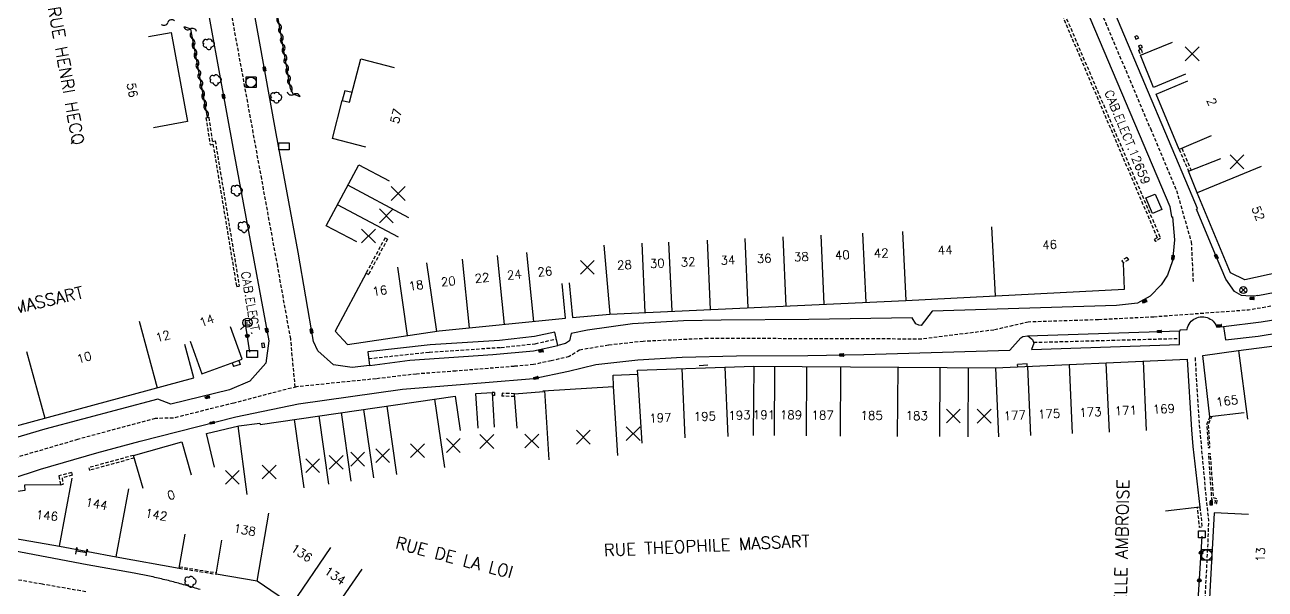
# Model space of a CAD drawing. Header units: millimetres. Extents: x 139999 to 141000, y 129000 to 130000.
# Drawn here: x 140150.3 to 140329.4, y 129575.9 to 129657.5 of the extents above; entities that cross this region are included whole.
import ezdxf
from ezdxf.enums import TextEntityAlignment as Align

# ---------------------------------------------------------------- set-up
doc = ezdxf.new("R2010")
doc.units = ezdxf.units.MM
doc.linetypes.add('DASHED', pattern=[0.75, 0.5, -0.25])
doc.layers.get('0').update_dxf_attribs({"linetype": 'CONTINUOUS'})
for name, color, linetype in [('W0001', 6, 'DASHED'), ('W0008', 7, 'CONTINUOUS'), ('W0100', 7, 'CONTINUOUS'), ('W0105', 7, 'CONTINUOUS'), ('W0112', 1, 'DASHED'), ('W0300', 7, 'CONTINUOUS'), ('W0310', 3, 'CONTINUOUS'), ('W0322', 7, 'CONTINUOUS'), ('W0334', 7, 'CONTINUOUS'), ('W0400', 7, 'CONTINUOUS'), ('W0420', 7, 'CONTINUOUS'), ('W0469', 7, 'CONTINUOUS'), ('W0471', 7, 'CONTINUOUS'), ('w0984', 7, 'CONTINUOUS'), ('W0989', 7, 'CONTINUOUS'), ('W0991', 7, 'CONTINUOUS'), ('W1102', 7, 'CONTINUOUS'), ('w1471', 7, 'CONTINUOUS')]:
    doc.layers.add(name, color=color, linetype=linetype)
doc.styles.get("Standard").update_dxf_attribs({"font": 'romans.shx', "width": 0.85})

# ---------------------------------------------------------------- blocks, each defined once
blk = doc.blocks.new('t322o')
at = {"color": 0, "linetype": 'Continuous'}
for radius in [0.25, 0.15]:
    blk.add_circle((0, 0), radius, dxfattribs=at)
blk = doc.blocks.new('t991o')
at = {"color": 0, "linetype": 'Continuous'}
for p, q in [((-1, 1), (1, -1)), ((-1, -1), (1, 1))]:
    blk.add_line(p, q, dxfattribs=at)
blk = doc.blocks.new('t310o')
at = {"color": 0, "linetype": 'Continuous'}
for centre, start, end in [((-0.5, 0.38), 216.8699, 323.1304), ((0.5, -0.37), 36.8699, 143.1303)]:
    blk.add_arc(centre, 0.625, start, end, dxfattribs=at)
blk = doc.blocks.new('T400')
at = {"color": 0, "linetype": 'ByBlock', "lineweight": -2}
for p, q in [((-0.15, -0.25), (-0.15, 0.3)), ((-0.15, 0.3), (0.15, 0.3)), ((-0.15, 0.15), (0.15, 0.15)), ((-0.15, 0), (0.15, 0)), ((0.15, 0.3), (0.15, -0.25)), ((-0.15, -0.15), (0.15, -0.15)), ((-0.15, -0.25), (-0.15, -0.3)), ((-0.15, -0.3), (0.15, -0.3)), ((0.15, -0.3), (0.15, -0.25))]:
    blk.add_line(p, q, dxfattribs=at)
blk = doc.blocks.new('T420')
for p, q in [((0.75, 0.75), (-0.75, 0.75)), ((-0.75, 0.75), (-0.75, -0.75)), ((0.75, 0.75), (0.75, -0.75)), ((0.75, -0.75), (-0.75, -0.75))]:
    blk.add_line(p, q)
blk.add_ellipse((0, 0), major_axis=(-0.53, 0.53), ratio=1, start_param=3.926991, end_param=10.210176)
blk = doc.blocks.new('T1471')
at = {"color": 0, "linetype": 'Continuous', "flags": 128}
blk.add_lwpolyline([(-0.75, -0.5), (-0.75, 0.5), (0.75, 0.5), (0.75, -0.5), (-0.75, -0.5)], dxfattribs=at)
blk = doc.blocks.new('T300')
for p, q in [((-0.8, 0.51), (-0.86, 0.34)), ((-0.86, 0.34), (-0.86, 0.17)), ((-0.86, 0.17), (-0.74, 0.06)), ((-0.69, 0.63), (-0.8, 0.51)), ((-0.8, -0.06), (-0.74, 0.06)), ((-0.74, 0.06), (-0.69, 0.11)), ((-0.57, 0.69), (-0.69, 0.63)), ((-0.46, 0.69), (-0.57, 0.69)), ((-0.29, 0.63), (-0.46, 0.69)), ((-0.29, 0.63), (-0.17, 0.74)), ((-0.23, 0.57), (-0.29, 0.63)), ((-0.17, 0.74), (-0.06, 0.8)), ((-0.06, 0.8), (0.06, 0.8)), ((0.06, 0.8), (0.23, 0.74)), ((0.23, 0.74), (0.34, 0.63)), ((0.34, 0.63), (0.4, 0.51)), ((0.46, 0.46), (0.34, 0.46)), ((0.4, 0.51), (0.4, 0.46)), ((0.57, 0.4), (0.46, 0.46)), ((0.57, 0.4), (0.69, 0.29)), ((0.69, 0.29), (0.74, 0.17)), ((0.74, 0.06), (0.69, -0.17)), ((0.74, 0.17), (0.74, 0.06)), ((-0.8, -0.17), (-0.8, -0.06)), ((-0.8, -0.23), (-0.8, -0.17)), ((-0.74, -0.34), (-0.8, -0.23)), ((-0.69, -0.4), (-0.74, -0.34)), ((-0.51, -0.46), (-0.69, -0.4)), ((-0.4, -0.46), (-0.51, -0.46)), ((-0.4, -0.46), (-0.34, -0.46)), ((-0.34, -0.46), (-0.34, -0.4)), ((-0.34, -0.51), (-0.34, -0.46)), ((-0.29, -0.63), (-0.34, -0.51)), ((-0.17, -0.74), (-0.29, -0.63)), ((-0.06, -0.8), (-0.17, -0.74)), ((0.06, -0.8), (-0.06, -0.8)), ((0.17, -0.74), (0.06, -0.8)), ((0.23, -0.69), (0.17, -0.74)), ((0.29, -0.46), (0.23, -0.46)), ((0.29, -0.63), (0.23, -0.69)), ((0.46, -0.4), (0.29, -0.46)), ((0.34, -0.51), (0.29, -0.63)), ((0.34, -0.51), (0.34, -0.46)), ((0.57, -0.34), (0.46, -0.4)), ((0.63, -0.29), (0.57, -0.34)), ((0.69, -0.17), (0.63, -0.29))]:
    blk.add_line(p, q)
blk = doc.blocks.new('T471')
for p, q in [((-0.333334, 0.333334), (-0.333334, -0.333334)), ((-0.333334, 0.333334), (0.333334, 0.333334)), ((-0.333334, 0), (0, 0)), ((0.500001, 0.500001), (1.000002, 1.000002)), ((-0.500001, -0.500001), (-1.000002, -1.000002)), ((-0.333334, -0.333334), (0.333334, -0.333334))]:
    blk.add_line(p, q)
blk.add_ellipse((0, 0), major_axis=(0.471405, 0.471405), ratio=1, start_param=5.4977871438, end_param=11.780972451)
blk = doc.blocks.new('t112o')
at = {"color": 0, "linetype": 'Continuous'}
for p, q in [((-0.5, 0.5), (0.5, 0.5)), ((-0.5, -0.5), (-0.5, 0.5)), ((0.5, 0.5), (0.5, -0.5)), ((0.5, -0.5), (-0.5, -0.5))]:
    blk.add_line(p, q, dxfattribs=at)
blk = doc.blocks.new('t105o')
for p, q in [((-0.5, 0), (0.5, 0)), ((0.5, 0), (0.2, 0.1)), ((0.5, 0), (0.2, -0.1))]:
    blk.add_line(p, q)
blk = doc.blocks.new('T469')
at = {"color": 0, "linetype": 'Continuous', "flags": 128}
for points in [[(-0.35, 0.35), (0.35, -0.35)], [(-0.35, -0.35), (0.35, 0.35)]]:
    blk.add_lwpolyline(points, dxfattribs=at)
at = {"color": 0, "linetype": 'Continuous'}
blk.add_circle((0, 0), 0.5, dxfattribs=at)

msp = doc.modelspace()

# ---------------------------------------------------------------- linework, layer by layer
at = {"layer": 'W0001'}
msp.add_line((140296.01, 129611.62), (140317.07, 129612.19), dxfattribs=at)
for points in [[(140211.04, 129760.89), (140217.78, 129757.11), (140221.04, 129755.45), (140241.68, 129744.92), (140250.47, 129740.46), (140260.82, 129735.18), (140266.09, 129732.12), (140269.14, 129729.71), (140271.23, 129727.81), (140272.55, 129726.34), (140274.88, 129723.16), (140279.81, 129716.19), (140283.16, 129711.28), (140284.46, 129709.11), (140285.88, 129706.26), (140288.94, 129699.08), (140292.63, 129690.36), (140299.35, 129674.46), (140306.38, 129657.84), (140312.86, 129642.51), (140316.64, 129633.57), (140318.76, 129626.14), (140319.05, 129620.25)], [(140189.39, 129605.15), (140188.73, 129612.12), (140186.85, 129622.61), (140184.54, 129635.23), (140180.37, 129658.11), (140177.62, 129673.32), (140176.2, 129682.77), (140176.9, 129691.66), (140182.35, 129698.51), (140185.37, 129706.33)], [(140313.37, 129615.28), (140305.37, 129614.88), (140295.22, 129614.55), (140290.28, 129613.4), (140279.83, 129612.09), (140248.96, 129612.18), (140239.63, 129611.76), (140234.63, 129611.21), (140230.45, 129610.5), (140228.96, 129609.56), (140226.33, 129608.94), (140223.79, 129608.41), (140221.02, 129608.15), (140212.58, 129607.47), (140206.88, 129607.04), (140201.05, 129606.35), (140189.55, 129605.19), (140180.51, 129602.85), (140171.79, 129600.67), (140169.17, 129600.62), (140157.97, 129597.59), (140148, 129594.65)], [(140200.01, 129609.27), (140208.78, 129610.22), (140219.12, 129610.89), (140224.05, 129611.41), (140227.09, 129612.14)], [(140159.15, 129575.57), (140152.87, 129576.66), (140119.31, 129582.58), (140106.07, 129584.95), (140065.13, 129592.3), (140036.05, 129597.54), (140010.09, 129602.2)]]:
    msp.add_lwpolyline(points, dxfattribs=at)
at = {"layer": 'W0001', "flags": 128}
for points in [[(140768.78, 129583.99), (140766.07, 129583.59), (140758.05, 129584.27), (140753.83, 129585.16), (140737.4, 129588.63), (140732.5, 129589.68), (140721.37, 129594.92), (140718.01, 129595.8), (140715.66, 129596.84), (140711.85, 129598.88), (140708.14, 129601.18), (140704.68, 129604.03), (140701.8, 129607.07), (140699.2, 129610.09), (140696.94, 129612.78), (140694.15, 129615.92), (140690.63, 129619.15), (140687.38, 129621.69), (140683.71, 129624.12), (140679.92, 129625.98), (140675.4, 129627.38), (140670.48, 129628.43), (140655, 129631.17), (140643.45, 129633.08), (140634.51, 129632.17), (140622.34, 129633.69), (140610.87, 129635.46), (140601.08, 129637.03), (140591.44, 129638.69), (140587.47, 129638.87), (140580.08, 129640.08), (140568.07, 129641.33), (140555.18, 129642.47), (140544.11, 129643.48), (140534.81, 129644.48), (140529.05, 129645.34), (140525.48, 129646.34), (140521.51, 129646.76), (140514.82, 129647.43), (140506.78, 129647.97), (140499.84, 129648.1), (140494.03, 129648), (140489.19, 129647.8), (140483.62, 129647.5), (140476.57, 129646.92), (140470.42, 129646.09), (140466.39, 129645.37), (140463.14, 129643.8), (140460.47, 129643.28), (140456.36, 129641.47), (140432.64, 129636.42), (140390.13, 129627.45), (140349.57, 129619.55), (140343.16, 129618.31), (140338.4, 129617.84), (140335.18, 129617.66), (140327.03, 129616.28), (140313.37, 129615.28)], [(140319.31, 129609.42), (140319.91, 129599.83), (140320.91, 129588.98), (140321.26, 129585.89), (140321.16, 129582.92), (140320.23, 129564.7), (140319.83, 129554.76), (140319.72, 129550.82), (140319.11, 129542.57), (140318.72, 129537.93), (140313.26, 129523.81)]]:
    msp.add_lwpolyline(points, dxfattribs=at)
at = {"layer": 'W0008'}
for points in [[(140328.37, 129618.37), (140327.86, 129618.28), (140327.55, 129618.27), (140327.55, 129618.27), (140327.26, 129618.28), (140326.02, 129618.4), (140325.01, 129618.98), (140323.78, 129620.73), (140322.26, 129624.28), (140319.5, 129630.86), (140319.66, 129630.94), (140318.92, 129632.81), (140288.15, 129705.68)], [(140284.38, 129705.13), (140315.65, 129631.26), (140315.9, 129629.76), (140316.08, 129629.76), (140316.37, 129626.42), (140316.07, 129623.4), (140315.33, 129621.34), (140314.43, 129619.92), (140312.83, 129618.28), (140310.99, 129617.28), (140307.96, 129616.96), (140281.35, 129616.12), (140279.78, 129614.07), (140279.42, 129614.11), (140278.99, 129614.28), (140278.49, 129615.15), (140263.53, 129614.9), (140250.88, 129614.82), (140245.43, 129614.71), (140238.09, 129614.3), (140231.58, 129613.38), (140229.21, 129612.88), (140228.99, 129611.84), (140228.41, 129611.45), (140227.29, 129611.18), (140226.89, 129613.09), (140223.94, 129612.44), (140218.86, 129611.89), (140208.86, 129611.24), (140199.89, 129610.25), (140200.13, 129608.28), (140197.59, 129607.97), (140194.92, 129608.35), (140192.66, 129610.38), (140192.02, 129611.72)], [(140192.02, 129611.72), (140189.79, 129624.64), (140186.65, 129641.8), (140181.51, 129670.07)], [(140175.14, 129668.62), (140180.49, 129639.27), (140185.56, 129611.82), (140185.14, 129608.61), (140182.83, 129606.01), (140179.9, 129604.76), (140171.43, 129602.69), (140169.53, 129603.43), (140153.21, 129599.05), (140140.67, 129595.35)], [(140143.95, 129590.44), (140152.61, 129593.28), (140160.72, 129595.63), (140167.01, 129597.35), (140180.79, 129600.84), (140189.85, 129602.75), (140204.86, 129604.83), (140216.82, 129605.8), (140223.79, 129606.38), (140228.86, 129607.45), (140232.81, 129608.41), (140238.86, 129609.08), (140245.27, 129609.5), (140253.09, 129609.67), (140263.42, 129609.71), (140271.51, 129609.86), (140292.57, 129610.47), (140294.15, 129612.25), (140294.44, 129612.45), (140295.17, 129612.54), (140295.86, 129612.04), (140296.05, 129611.5), (140295.71, 129610.59), (140317.09, 129611.29), (140317.05, 129613.28), (140317.16, 129613.26)], [(140295.12, 129612.54), (140317.06, 129613.28)], [(140200.14, 129608.28), (140205.93, 129609.02), (140217.92, 129609.87), (140223.81, 129610.41), (140227.29, 129611.16)], [(140159.33, 129579.49), (140140.8, 129582.97)]]:
    msp.add_lwpolyline(points, dxfattribs=at)
at = {"layer": 'W0008', "flags": 128}
for points in [[(140328.37, 129618.37), (140341.43, 129620.89)], [(140317.16, 129613.26), (140317.18, 129613.44), (140318.17, 129613.48), (140318.23, 129613.76), (140318.32, 129614.02), (140318.45, 129614.26), (140318.61, 129614.49), (140318.77, 129614.67), (140318.95, 129614.83), (140319.15, 129614.97), (140319.36, 129615.08), (140319.58, 129615.18), (140319.82, 129615.25), (140320.07, 129615.3), (140320.31, 129615.32), (140320.56, 129615.31), (140320.81, 129615.27), (140321.06, 129615.21), (140321.29, 129615.11), (140321.51, 129614.99), (140321.72, 129614.85), (140321.91, 129614.68), (140322.09, 129614.49), (140322.24, 129614.28), (140322.36, 129614.06), (140322.45, 129613.81), (140323.44, 129613.91), (140328.84, 129614.57), (140334.53, 129615.5)], [(140323.44, 129613.91), (140323.69, 129611.97), (140328.43, 129612.52), (140334.86, 129613.57), (140334.53, 129615.5)], [(140175.64, 129575.88), (140175.4, 129575.95), (140175.16, 129576.03), (140174.93, 129576.1), (140174.69, 129576.18), (140174.45, 129576.25), (140174.21, 129576.32), (140173.97, 129576.39), (140173.73, 129576.46), (140173.49, 129576.53), (140173.25, 129576.6), (140173.01, 129576.66), (140172.77, 129576.73), (140172.53, 129576.8), (140172.29, 129576.86), (140172.05, 129576.93), (140171.81, 129576.99), (140171.56, 129577.06), (140171.32, 129577.12), (140171.07, 129577.19), (140170.83, 129577.25), (140170.58, 129577.31), (140170.33, 129577.37), (140170.09, 129577.43), (140169.84, 129577.49), (140169.59, 129577.55), (140169.35, 129577.61), (140169.1, 129577.66), (140168.85, 129577.72), (140168.6, 129577.78), (140168.35, 129577.83), (140168.11, 129577.88), (140167.86, 129577.93), (140167.61, 129577.99), (140167.36, 129578.04), (140167.11, 129578.09), (140166.86, 129578.13), (140166.61, 129578.18), (140166.36, 129578.23), (140166.11, 129578.27), (140159.33, 129579.49)]]:
    msp.add_lwpolyline(points, dxfattribs=at)
at = {"layer": 'W0100'}
for points in [[(140168.2, 129655.8), (140171.46, 129656.4), (140173.82, 129643.52), (140168.9, 129642.62)], [(140317.95, 129650.35), (140313.31, 129648.46), (140311.43, 129653.1), (140316.07, 129654.98)], [(140199.59, 129639.83), (140194.75, 129641.07), (140196.17, 129646.59), (140197.24, 129646.32), (140198.85, 129652.59), (140203.69, 129651.34)], [(140321.63, 129641.44), (140317.02, 129639.51), (140313.68, 129647.48), (140318.29, 129649.41)], [(140198.28, 129626.12), (140193.86, 129628.46), (140198.55, 129637.29), (140202.96, 129634.95)], [(140330.5, 129626.65), (140331.55, 129621.76), (140326.5, 129620.67), (140324.41, 129621.67), (140319.63, 129633.23), (140318.38, 129636.34), (140323.02, 129638.2)], [(140313.15, 129630.23), (140312.19, 129632.48), (140313.55, 129633.05), (140314.51, 129630.8), (140313.15, 129630.23)], [(140228.96, 129620.21), (140229.41, 129615.23), (140234.83, 129615.71), (140277.56, 129617.66), (140277.57, 129617.67), (140309.14, 129619.29), (140308.97, 129623.08)], [(140199.62, 129621.62), (140195.17, 129613.24), (140196.92, 129611.33), (140210.19, 129613.27), (140228.43, 129615.13), (140227.92, 129620.1)], [(140174.22, 129611.79), (140175.91, 129607.08), (140181.73, 129609.18), (140180.04, 129613.88)], [(140122.81, 129601.56), (140122.06, 129597.55), (140122.31, 129593.88), (140123.95, 129592.91), (140123.9, 129592.95), (140136.83, 129596.22), (140174.76, 129606.48), (140173.46, 129611.31)], [(140184.87, 129611.55), (140184.96, 129610.85), (140184.64, 129610.81), (140184.54, 129611.5), (140184.87, 129611.55)], [(140221.44, 129599.2), (140221.06, 129604.19), (140225.22, 129604.5), (140225.19, 129604.62), (140235.36, 129605.26), (140235.27, 129606.88), (140238.84, 129607.04), (140238.83, 129607.6), (140255.61, 129608.16), (140290.51, 129607.95), (140318.18, 129609.17)], [(140177.75, 129593.57), (140176.57, 129598.43), (140181.23, 129599.56), (140184.26, 129599.93), (140184.3, 129599.76), (140212.47, 129603.83), (140213.19, 129598.88)], [(140215.78, 129599.22), (140215.47, 129604.21), (140217.8, 129604.36), (140218.11, 129599.37)], [(140167.41, 129590.48), (140166.05, 129595.29), (140173.01, 129597.26), (140174.37, 129592.45)], [(140155.49, 129591.05), (140150.3, 129590.98), (140150.35, 129590.22), (140144.38, 129589.41), (140144.39, 129589.42), (140143.72, 129585.53), (140144.52, 129584.04), (140155.36, 129582.14)]]:
    msp.add_lwpolyline(points, dxfattribs=at)
at = {"layer": 'W0100', "flags": 128}
for points in [[(140326.43, 129601.42), (140321.47, 129600.84), (140320.42, 129609.74), (140325.59, 129610.44), (140336.36, 129611.82), (140337, 129606.86)], [(140318.18, 129609.17), (140318.79, 129598.97), (140319.01, 129596.59), (140320.02, 129587.79), (140315.05, 129587.22)], [(140327.05, 129586.74), (140322.06, 129586.99), (140321.47, 129575.58), (140320.93, 129564.56), (140325.93, 129564.32)], [(140155.36, 129582.14), (140163.54, 129580.63), (140172.62, 129578.99), (140173.51, 129583.91)], [(140209.76, 129567.65), (140208.08, 129562.94), (140203.76, 129564.47), (140203.27, 129563.76), (140198.5, 129567.06), (140193.39, 129570.6), (140188.91, 129573.68), (140183.87, 129577.1), (140177.95, 129578.12), (140178.8, 129583.05)], [(140157.78, 129581.49), (140159.28, 129581.24)]]:
    msp.add_lwpolyline(points, dxfattribs=at)
at = {"layer": 'W0112'}
for p, q in [((140298.64, 129662.36), (140313.85, 129626.74)), ((140310.61, 129655.8), (140310.98, 129655.96)), ((140310.77, 129655.44), (140311.13, 129655.59)), ((140311.14, 129653.82), (140311.51, 129653.97)), ((140311.15, 129654.46), (140311.51, 129654.62)), ((140311.31, 129654.09), (140311.67, 129654.25)), ((140176.5, 129644.08), (140176.9, 129644.14)), ((140202.36, 129626.73), (140202.71, 129626.54)), ((140313.85, 129626.74), (140313.43, 129626.46)), ((140313.43, 129626.46), (140313.61, 129626.17)), ((140308.74, 129623.41), (140308.97, 129623.08)), ((140309.47, 129623.89), (140309.69, 129623.56)), ((140199.62, 129621.62), (140199.97, 129621.43)), ((140180.91, 129619.67), (140181.3, 129619.74)), ((140218.17, 129603.95), (140217.82, 129603.96)), ((140218.18, 129604.35), (140218.17, 129603.95)), ((140219.26, 129604.25), (140219.24, 129603.85)), ((140157.08, 129592.82), (140157.19, 129592.43)), ((140159.57, 129593.5), (140159.68, 129593.12)), ((140155.49, 129591.05), (140155.88, 129591.12))]:
    msp.add_line(p, q, dxfattribs=at)
for points in [[(140299, 129662.52), (140314.33, 129626.65)], [(140310.61, 129655.8), (140310.77, 129655.44)], [(140310.98, 129655.96), (140311.13, 129655.59)], [(140311.14, 129653.82), (140311.43, 129653.1)], [(140311.15, 129654.46), (140311.31, 129654.09)], [(140311.51, 129654.62), (140311.67, 129654.25)], [(140311.51, 129653.97), (140311.8, 129653.24)], [(140176.5, 129644.08), (140177.09, 129640.17), (140177.51, 129640.25), (140180.91, 129619.67)], [(140176.9, 129644.14), (140177.42, 129640.64), (140177.83, 129640.73), (140181.3, 129619.74)], [(140317.02, 129639.51), (140318.38, 129636.34)], [(140317.39, 129639.66), (140318.75, 129636.49)], [(140202.36, 129626.73), (140199.62, 129621.62)], [(140202.71, 129626.54), (140199.97, 129621.43)], [(140314.33, 129626.65), (140313.61, 129626.17)], [(140309.47, 129623.89), (140308.74, 129623.41)], [(140309.69, 129623.56), (140308.97, 129623.08)], [(140218.18, 129604.35), (140217.8, 129604.36)], [(140221.05, 129603.79), (140219.24, 129603.85)], [(140221.06, 129604.19), (140219.26, 129604.25)], [(140166.05, 129595.29), (140159.57, 129593.5)], [(140166.15, 129594.9), (140159.68, 129593.12)], [(140157.08, 129592.82), (140155.24, 129592.31), (140155.49, 129591.05)], [(140157.19, 129592.43), (140155.71, 129592.02), (140155.88, 129591.12)]]:
    msp.add_lwpolyline(points, dxfattribs=at)
at = {"layer": 'W0112', "flags": 128}
for points in [[(140321.47, 129600.84), (140321.01, 129599.86), (140321.22, 129596.42), (140321.46, 129596.43), (140321.26, 129599.82), (140321.75, 129600.87)], [(140320.02, 129587.79), (140320.33, 129584.91), (140319.97, 129584.87), (140319.66, 129587.75)], [(140172.62, 129578.99), (140177.95, 129578.12)], [(140172.65, 129579.19), (140177.98, 129578.32)]]:
    msp.add_lwpolyline(points, dxfattribs=at)
msp.add_lwpolyline([(140322.48, 129588.33), (140322.52, 129589.01), (140321.99, 129589.15), (140321.54, 129595.53), (140321.23, 129595.51), (140321.7, 129588.91), (140322.2, 129588.78), (140322.18, 129588.35)], close=True, dxfattribs=at)
at = {"layer": 'W0310'}
for points in [[(140190.11, 129647.11), (140189.11, 129647.49), (140188.71, 129648.32), (140186.88, 129658.7)], [(140176.71, 129644.17), (140174.31, 129656.86), (140173.42, 129657.2)]]:
    msp.add_lwpolyline(points, dxfattribs=at)
at = {"layer": 'W0322'}
msp.add_line((140182.83, 129610.2), (140182.2, 129614.28), dxfattribs=at)
at = {"layer": 'W0322', "flags": 128}
msp.add_lwpolyline([(140319.59, 129571.23), (140320.32, 129583.62)], dxfattribs=at)
at = {"layer": 'W0334'}
for p, q in [((140197.6, 129647.71), (140196.56, 129647.97)), ((140180.3, 129608.66), (140180.49, 129608.12)), ((140181.25, 129609), (140181.45, 129608.44)), ((140293.72, 129608.09), (140293.7, 129608.44)), ((140295.09, 129608.15), (140295.07, 129608.52))]:
    msp.add_line(p, q, dxfattribs=at)
for points in [[(140196.56, 129647.97), (140196.17, 129646.59)], [(140181.45, 129608.44), (140180.49, 129608.12)], [(140295.07, 129608.52), (140293.7, 129608.44)], [(140248.95, 129608.31), (140247.71, 129608.23)]]:
    msp.add_lwpolyline(points, dxfattribs=at)
at = {"layer": 'W1102'}
for p, q in [((140328.88, 129637.04), (140319.64, 129633.22)), ((140205.8, 129629.63), (140196.97, 129634.32)), ((140204.3, 129626.8), (140195.47, 129631.49)), ((140289.92, 129628.32), (140290.43, 129618.33)), ((140248.85, 129626.36), (140249.3, 129616.37)), ((140254.31, 129626.61), (140254.76, 129616.62)), ((140259.79, 129626.86), (140260.25, 129616.87)), ((140265.27, 129627.11), (140265.73, 129617.12)), ((140271.3, 129627.38), (140271.76, 129617.4)), ((140277.06, 129627.65), (140277.57, 129617.67)), ((140222.77, 129624.6), (140223.78, 129614.65)), ((140233.93, 129625.67), (140234.82, 129615.71)), ((140239.42, 129625.93), (140239.88, 129615.95)), ((140243.3, 129626.11), (140243.75, 129616.12)), ((140208.33, 129623.1), (140209.77, 129613.2)), ((140213.47, 129623.65), (140214.49, 129613.71)), ((140218.53, 129624.17), (140219.55, 129614.22)), ((140204.13, 129622.49), (140205.57, 129612.59)), ((140166.86, 129614.7), (140169.47, 129605.05)), ((140150.6, 129610.3), (140153.21, 129600.65)), ((140301.62, 129598.43), (140301.18, 129608.42)), ((140306.94, 129598.66), (140306.49, 129608.65)), ((140312.31, 129598.9), (140311.87, 129608.89)), ((140239.46, 129597.06), (140238.84, 129607.04)), ((140245.67, 129597.82), (140245.25, 129607.82)), ((140251.88, 129598.03), (140251.46, 129608.02)), ((140255.58, 129598.16), (140255.64, 129608.16)), ((140258.59, 129598.14), (140258.65, 129608.14)), ((140263.2, 129598.11), (140263.26, 129608.11)), ((140268.13, 129598.08), (140268.19, 129608.08)), ((140276.37, 129598.03), (140276.43, 129608.03)), ((140282.46, 129597.99), (140282.52, 129607.99)), ((140286.53, 129597.97), (140286.59, 129607.97)), ((140290.98, 129597.96), (140290.54, 129607.95)), ((140295.62, 129598.16), (140295.18, 129608.15)), ((140235.98, 129595.28), (140235.36, 129605.26)), ((140210.97, 129593.51), (140209.54, 129603.4)), ((140226.06, 129594.66), (140225.44, 129604.64)), ((140197.48, 129591.56), (140196.05, 129601.46)), ((140200.74, 129592.03), (140199.31, 129601.93)), ((140204.08, 129592.51), (140202.65, 129602.41)), ((140182.43, 129589.62), (140181.17, 129599.54)), ((140190.69, 129590.58), (140189.26, 129600.48)), ((140194.26, 129591.1), (140192.83, 129600.99))]:
    msp.add_line(p, q, dxfattribs=at)
at = {"layer": 'W1102', "flags": 128}
for points in [[(140325.59, 129610.44), (140326.87, 129600.52)], [(140155.36, 129582.14), (140157.17, 129591.97)], [(140163.54, 129580.63), (140165.35, 129590.47)], [(140183.87, 129577.1), (140185.57, 129586.95)], [(140188.91, 129573.68), (140194.53, 129581.95)], [(140193.39, 129570.6), (140199.07, 129578.82)]]:
    msp.add_lwpolyline(points, dxfattribs=at)

# ---------------------------------------------------------------- block references
at = {"layer": 'W0105'}
for p, rotation in [((140157.78, 129581.49), 80.02895780632753), ((140159.28, 129581.24), 81.9125948648327)]:
    msp.add_blockref('t105o', p, dxfattribs=dict(at, rotation=rotation))
at = {"layer": 'W0112'}
msp.add_blockref('t112o', (140320.29, 129583.86), dxfattribs=at)
at = {"layer": 'W0300'}
for p in [(140176.92, 129654.7), (140177.93, 129649.51), (140186.68, 129646.97), (140180.98, 129633.53), (140182.01, 129628.26), (140174.3, 129577.01)]:
    msp.add_blockref('T300', p, dxfattribs=at)
at = {"layer": 'W0310'}
for p, rotation in [((140187.06, 129657.68), 99.97354481227573), ((140170.99, 129657.84), 195.2551421033883), ((140174.22, 129656.89), 159.0705067346416), ((140187.32, 129656.21), 99.97354481227573), ((140174.57, 129655.47), 100.7302693395451), ((140174.85, 129654), 100.7302693395451), ((140187.58, 129654.73), 99.97354481227573), ((140175.13, 129652.52), 100.7302693395451), ((140187.84, 129653.25), 99.97354481227573), ((140175.41, 129651.05), 100.7302693395451), ((140188.1, 129651.77), 99.97354481227573), ((140175.69, 129649.58), 100.7302693395451), ((140188.36, 129650.3), 99.97354481227573), ((140188.62, 129648.82), 99.97354481227573), ((140175.96, 129648.1), 100.7302693395451), ((140189.17, 129647.46), 159.3938352842385), ((140176.24, 129646.63), 100.7302693395451), ((140176.52, 129645.16), 100.7302693395451)]:
    msp.add_blockref('t310o', p, dxfattribs=dict(at, rotation=rotation))
at = {"layer": 'W0322'}
for p, rotation in [((140182.47, 129612.54), 98.8876282273619), ((140320.18, 129581.22), 86.66361453544444), ((140319.94, 129577.22), 86.66361453544444)]:
    msp.add_blockref('t322o', p, dxfattribs=dict(at, rotation=rotation))
at = {"layer": 'W0400'}
for p, rotation in [((140184.95, 129651.13), 190.1304499549005), ((140179.05, 129647.17), 10.86092887718141), ((140316.11, 129623.88), 354.780763574691), ((140322.38, 129624), 203.6992555722589), ((140312.08, 129617.53), 118.201730450193), ((140327.55, 129617.97), 90), ((140322.83, 129614.02), 95.749464712671), ((140185.27, 129613.34), 10.86851695556609), ((140191.75, 129613.24), 190.0079798014413), ((140314.17, 129613.17), 90), ((140224.9, 129610.34), 102.0873964731261), ((140268.31, 129609.79), 90), ((140224.17, 129606.46), 102.0868746934248), ((140176.72, 129603.67), 104.2277196199529), ((140177.41, 129599.99), 104.0362434679265), ((140321.63, 129588.41), 180)]:
    msp.add_blockref('T400', p, dxfattribs=dict(at, rotation=rotation))
at = {"layer": 'W0420'}
for p in [(140182.99, 129649.2), (140320.99, 129580.89)]:
    msp.add_blockref('T420', p, dxfattribs=at)
at = {"layer": 'W0469'}
msp.add_blockref('T469', (140326.29, 129619.17), dxfattribs=at)
at = {"layer": 'W0471'}
msp.add_blockref('T471', (140182.5, 129614.46), dxfattribs=at)
at = {"layer": 'W0991', "rotation": 90}
for p in [(140318.9, 129653.31), (140325.38, 129637.7), (140204.26, 129633.12), (140202.55, 129629.91), (140199.96, 129626.98), (140231.57, 129622.45), (140284.42, 129600.98), (140288.86, 129600.96), (140212.21, 129596.72), (140217.06, 129597.3), (140223.54, 129597.36), (140230.99, 129597.92), (140238.19, 129598.42), (140202.02, 129595.25), (140207.04, 129595.97), (140191.9, 129593.79), (140195.29, 129594.28), (140198.41, 129594.73), (140180.31, 129592.11), (140185.63, 129592.88)]:
    msp.add_blockref('t991o', p, dxfattribs=at)
at = {"layer": 'w1471'}
for p in [(140187.77, 129639.94), (140183.17, 129609.94)]:
    msp.add_blockref('T1471', p, dxfattribs=at)

# ---------------------------------------------------------------- texts
at = {"layer": 'w0984'}
for s, rotation, p in [('CAB.ELECT.12659', 292.3918, (140309.55, 129641.28)), ('CAB.ELECT.', 279.5587, (140182.94, 129617.33))]:
    msp.add_text(s, height=1.25, rotation=rotation, dxfattribs=at).set_placement(p, align=Align.MIDDLE)
at = {"layer": 'W0989'}
for s, rotation, p in [('RUE HENRI HECQ', 280.1633, (140156.23, 129650.14)), ('RUE THEOPHILE MASSART', 13.2141, (140144.25, 129615.51)), ('RUELLE AMBROISE', 88.667, (140308.7, 129581.17)), ('RUE DE LA LOI', 345.3106, (140212.34, 129580.55)), ('RUE THEOPHILE MASSART', 2.6002, (140248.81, 129582.26))]:
    msp.add_text(s, height=1.75, rotation=rotation, dxfattribs=at).set_placement(p, align=Align.MIDDLE)
at = {"layer": 'W0991'}
for s, rotation, p in [('56', 280.3623, (140165.86, 129648.08)), ('2', 292.7101, (140321.74, 129646.37)), ('57', 75.6153, (140203.95, 129644.31)), ('52', 292.474, (140328.44, 129630.25)), ('46', 2.9401, (140298.31, 129625.74)), ('38', 2.6055, (140262.46, 129623.98)), ('40', 2.6051, (140268.38, 129624.25)), ('42', 2.6072, (140274, 129624.51)), ('44', 2.9401, (140283.23, 129624.97)), ('28', 2.6048, (140236.92, 129622.82)), ('30', 2.6052, (140241.66, 129623.03)), ('32', 2.6046, (140246.11, 129623.24)), ('34', 2.604, (140251.86, 129623.5)), ('36', 2.6044, (140257.09, 129623.74)), ('20', 5.8303, (140211.48, 129620.43)), ('22', 5.8303, (140216.36, 129620.93)), ('24', 5.8294, (140221.01, 129621.41)), ('26', 5.8324, (140225.43, 129621.86)), ('16', 8.2871, (140201.59, 129619.09)), ('18', 8.2884, (140206.83, 129619.85)), ('14', 19.7678, (140176.6, 129614.77)), ('12', 15.1301, (140170.27, 129612.51)), ('10', 15.1298, (140158.91, 129609.44)), ('165', 7.6467, (140323.94, 129603.15)), ('197', 1.8893, (140242.11, 129600.71)), ('195', 1.8882, (140248.54, 129600.92)), ('193', 1.889, (140253.54, 129601.09)), ('191', 359.6557, (140257.07, 129601.15)), ('189', 359.6552, (140260.98, 129601.13)), ('187', 359.6557, (140265.54, 129601.1)), ('185', 359.6548, (140272.63, 129601.06)), ('183', 359.6556, (140279.13, 129601.02)), ('177', 2.5254, (140293.28, 129601.06)), ('175', 2.5254, (140298.24, 129601.28)), ('173', 2.5249, (140304.21, 129601.54)), ('171', 2.5269, (140309.31, 129601.77)), ('169', 2.5244, (140314.81, 129602.01)), ('144', 349.5734, (140160.72, 129588.27)), ('0', 15.7932, (140171.47, 129589.55)), ('146', 354.6782, (140153.55, 129586.59)), ('142', 349.7482, (140169.33, 129586.7)), ('138', 350.203, (140182.1, 129584.51)), ('136', 325.8494, (140190.32, 129581.18)), ('13', 87.0482, (140328.76, 129580.93)), ('134', 325.4585, (140195.12, 129577.9))]:
    msp.add_text(s, height=1.25, rotation=rotation, dxfattribs=at).set_placement(p, align=Align.MIDDLE)

doc.saveas('drawing.dxf')
